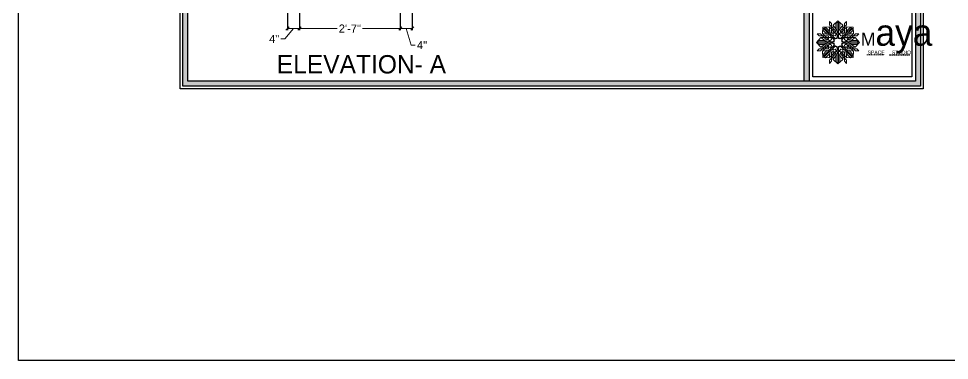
# Model space of a CAD drawing. Header units: millimetres. Extents: x 56222 to 3066687, y -650199 to -121287.
# Drawn here: x 148903 to 149193.8, y -183638 to -183531.1 of the extents above; entities that cross this region are included whole.
import ezdxf

# ---------------------------------------------------------------- set-up
doc = ezdxf.new("R2010")
doc.units = ezdxf.units.MM
doc.header["$MEASUREMENT"] = 0
doc.header["$PDMODE"] = 35
doc.linetypes.add('DASHEDX2', pattern=[1.5, 1, -0.5])
doc.layers.get('Defpoints').update_dxf_attribs({"color": 220})
for name, color, linetype, lineweight in [('dim05', 1, 'Continuous', 13), ('Dimension', 10, 'DASHEDX2', 20), ('NAME PLATE', 7, 'Continuous', 25), ('sec. mark', 5, 'Continuous', 25), ('wall', 7, 'Continuous', 30), ('XX~SLAB ( BEAM )~ ( DIM )', 7, 'Continuous', 9)]:
    doc.layers.add(name, color=color, linetype=linetype, lineweight=lineweight)
doc.styles.add('Arial', font='arial.ttf')
doc.styles.add('DATE', font='swissc.ttf', dxfattribs={"height": 6.75})
doc.styles.get("Standard").update_dxf_attribs({"font": 'arial.ttf', "height": 6})
doc.dimstyles.new('ISO-25', dxfattribs={"dimtxt": 2.5, "dimasz": 1, "dimexe": 0.5, "dimexo": 1, "dimtad": 0, "dimdec": 1, "dimlunit": 4, "dimtxsty": 'Standard', "dimblk": 'OBLIQUE', "dimcen": 2.5, "dimclrd": 1, "dimclre": 1, "dimclrt": 5, "dimadec": 0, "dimazin": 0, "dimtfac": 1, "dimtdec": 1, "dimtmove": 0, "dimatfit": 3, "dimfxl": 1, "dimlwd": -1, "dimarcsym": 0})

# ---------------------------------------------------------------- blocks, each defined once
blk = doc.blocks.new('FSFSF')
at = {"color": 42, "lineweight": 5, "true_color": 0xe0ac11}
for p, q in [((28600.03, 143.51), (28600.03, 140.16)), ((28602.15, 141.41), (28600.03, 143.51)), ((28606.47, 133.76), (28600.03, 140.16)), ((28602.15, 141.41), (28602.15, 131.95)), ((28603.86, 139.69), (28608.58, 144.08)), ((28603.86, 126.58), (28603.86, 139.69)), ((28603.86, 139.69), (28608.58, 133.02)), ((28607.9, 142.22), (28606.58, 142.22)), ((28606.58, 142.22), (28606.58, 135.84)), ((28607.9, 142.22), (28608.58, 142.85)), ((28607.9, 142.22), (28607.9, 126.58)), ((28613.31, 139.69), (28608.58, 144.08)), ((28609.27, 142.22), (28608.59, 142.85)), ((28613.31, 139.69), (28608.59, 133.02)), ((28609.27, 142.22), (28609.27, 126.58)), ((28609.27, 142.22), (28610.59, 142.22)), ((28610.59, 142.22), (28610.59, 135.84)), ((28610.7, 133.76), (28617.14, 140.16)), ((28613.31, 126.58), (28613.31, 139.69)), ((28615.02, 141.41), (28617.14, 143.51)), ((28615.02, 141.41), (28615.02, 131.95)), ((28617.14, 143.51), (28617.14, 140.16)), ((28587.73, 131.22), (28591.08, 131.22)), ((28589.84, 129.1), (28587.73, 131.22)), ((28597.49, 124.78), (28591.08, 131.22)), ((28593.19, 131.45), (28593.54, 137.71)), ((28593.19, 131.45), (28601.69, 122.67)), ((28601.25, 130.22), (28593.19, 131.45)), ((28593.39, 135), (28594.56, 136.12)), ((28593.39, 135), (28597.6, 130.78)), ((28599.8, 138.06), (28593.54, 137.71)), ((28595.12, 136.69), (28594.53, 136.69)), ((28594.56, 136.12), (28594.56, 136.71)), ((28605.17, 124.98), (28594.56, 136.12)), ((28596.24, 137.86), (28595.12, 136.69)), ((28606.27, 126.08), (28595.12, 136.69)), ((28596.24, 137.86), (28600.47, 133.65)), ((28601.03, 130), (28599.8, 138.06)), ((28599.8, 138.05), (28608.58, 129.56)), ((28605.86, 129.18), (28601.03, 130)), ((28602.07, 125.39), (28601.25, 130.22)), ((28604.75, 131.95), (28602.15, 131.95)), ((28606.47, 133.76), (28604.75, 131.95)), ((28605.86, 129.18), (28608.58, 133.02)), ((28617.37, 138.05), (28608.59, 129.56)), ((28611.31, 129.18), (28608.59, 133.02)), ((28610.7, 133.76), (28612.42, 131.95)), ((28610.9, 126.08), (28622.05, 136.69)), ((28611.31, 129.18), (28616.14, 130)), ((28612.02, 124.98), (28622.62, 136.12)), ((28612.42, 131.95), (28615.02, 131.95)), ((28615.12, 125.39), (28615.94, 130.22)), ((28623.99, 131.45), (28615.5, 122.67)), ((28615.94, 130.22), (28624, 131.45)), ((28616.14, 130), (28617.37, 138.06)), ((28620.93, 137.86), (28616.7, 133.65)), ((28617.37, 138.06), (28623.63, 137.71)), ((28623.8, 135), (28619.59, 130.78)), ((28619.7, 124.78), (28626.1, 131.22)), ((28620.93, 137.86), (28622.05, 136.69)), ((28622.05, 136.69), (28622.64, 136.69)), ((28622.62, 136.12), (28622.62, 136.71)), ((28623.8, 135), (28622.62, 136.12)), ((28624, 131.45), (28623.65, 137.71)), ((28629.45, 131.22), (28626.1, 131.22)), ((28627.34, 129.1), (28629.45, 131.22)), ((28591.56, 127.39), (28587.17, 122.66)), ((28591.56, 117.94), (28587.17, 122.66)), ((28589.03, 123.35), (28588.4, 122.67)), ((28589.03, 121.98), (28588.4, 122.65)), ((28589.03, 123.35), (28589.03, 124.67)), ((28589.03, 124.67), (28595.4, 124.67)), ((28589.03, 123.35), (28604.66, 123.35)), ((28589.03, 121.98), (28604.66, 121.98)), ((28589.03, 121.98), (28589.03, 120.66)), ((28589.03, 120.66), (28595.4, 120.66)), ((28589.84, 129.1), (28599.29, 129.1)), ((28597.49, 120.54), (28591.08, 114.11)), ((28604.66, 127.39), (28591.56, 127.39)), ((28591.56, 127.39), (28598.23, 122.67)), ((28591.56, 117.94), (28598.23, 122.65)), ((28593.19, 113.88), (28601.69, 122.65)), ((28597.49, 124.78), (28599.29, 126.5)), ((28597.49, 120.54), (28599.29, 118.83)), ((28602.07, 125.39), (28598.23, 122.67)), ((28602.07, 119.94), (28598.23, 122.65)), ((28599.29, 126.5), (28599.29, 129.1)), ((28602.33, 123.35), (28601.69, 122.67)), ((28602.33, 121.98), (28601.69, 122.65)), ((28602.33, 123.35), (28602.97, 122.67)), ((28602.33, 121.98), (28602.97, 122.65)), ((28605.17, 124.98), (28602.97, 122.67)), ((28605.17, 120.35), (28602.97, 122.65)), ((28603.68, 126.54), (28603.68, 127.39)), ((28604.66, 126.54), (28603.68, 126.54)), ((28604.71, 127.57), (28603.86, 127.57)), ((28607.9, 126.58), (28603.86, 126.58)), ((28604.66, 123.35), (28604.66, 127.39)), ((28604.66, 121.98), (28604.66, 117.94)), ((28604.7, 126.58), (28604.71, 127.57)), ((28606.27, 126.08), (28608.58, 128.27)), ((28607.9, 128.92), (28608.58, 129.56)), ((28607.9, 128.92), (28608.58, 128.27)), ((28609.27, 128.92), (28608.59, 129.56)), ((28609.27, 128.92), (28608.59, 128.27)), ((28610.9, 126.08), (28608.59, 128.27)), ((28609.27, 126.58), (28613.31, 126.58)), ((28612.02, 124.98), (28614.21, 122.67)), ((28612.02, 120.35), (28614.21, 122.65)), ((28612.46, 126.58), (28612.46, 127.57)), ((28612.46, 127.57), (28613.31, 127.57)), ((28612.52, 123.35), (28612.52, 127.39)), ((28612.52, 127.39), (28625.63, 127.39)), ((28612.52, 126.54), (28613.51, 126.54)), ((28628.16, 123.35), (28612.52, 123.35)), ((28612.52, 121.98), (28612.52, 117.94)), ((28628.16, 121.98), (28612.52, 121.98)), ((28613.51, 126.54), (28613.51, 127.39)), ((28614.85, 123.35), (28614.21, 122.67)), ((28614.85, 121.98), (28614.21, 122.65)), ((28614.85, 123.35), (28615.5, 122.67)), ((28614.85, 121.98), (28615.5, 122.65)), ((28615.12, 125.39), (28618.96, 122.67)), ((28615.12, 119.94), (28618.96, 122.65)), ((28623.99, 113.88), (28615.5, 122.65)), ((28627.34, 129.1), (28617.89, 129.1)), ((28617.89, 126.5), (28617.89, 129.1)), ((28619.7, 124.78), (28617.89, 126.5)), ((28619.7, 120.54), (28617.89, 118.83)), ((28625.63, 127.39), (28618.96, 122.67)), ((28625.63, 117.94), (28618.96, 122.65)), ((28619.7, 120.54), (28626.1, 114.11)), ((28628.16, 124.67), (28621.78, 124.67)), ((28628.16, 120.66), (28621.78, 120.66)), ((28625.63, 127.39), (28630.02, 122.66)), ((28625.63, 117.94), (28630.02, 122.66)), ((28628.16, 123.35), (28628.16, 124.67)), ((28628.16, 123.35), (28628.78, 122.67)), ((28628.16, 121.98), (28628.78, 122.65)), ((28628.16, 121.98), (28628.16, 120.66)), ((28589.84, 116.23), (28587.73, 114.11)), ((28587.73, 114.11), (28591.08, 114.11)), ((28589.84, 116.23), (28599.29, 116.23)), ((28604.66, 117.94), (28591.56, 117.94)), ((28601.25, 115.1), (28593.19, 113.87)), ((28593.19, 113.87), (28593.54, 107.62)), ((28593.39, 110.32), (28597.6, 114.55)), ((28605.17, 120.35), (28594.56, 109.2)), ((28606.27, 119.15), (28595.12, 108.54)), ((28596.24, 107.37), (28600.47, 111.58)), ((28599.29, 118.83), (28599.29, 116.23)), ((28599.8, 107.17), (28608.58, 115.67)), ((28601.03, 115.23), (28599.8, 107.17)), ((28606.47, 111.47), (28600.03, 105.07)), ((28605.86, 116.05), (28601.03, 115.23)), ((28602.07, 119.94), (28601.25, 115.1)), ((28602.15, 103.82), (28602.15, 113.27)), ((28604.75, 113.27), (28602.15, 113.27)), ((28604.66, 118.78), (28603.68, 118.78)), ((28603.68, 118.78), (28603.68, 117.94)), ((28607.9, 118.65), (28603.86, 118.65)), ((28603.86, 118.65), (28603.86, 105.54)), ((28604.71, 117.66), (28603.86, 117.66)), ((28603.86, 105.54), (28608.58, 112.21)), ((28604.7, 118.65), (28604.71, 117.66)), ((28606.47, 111.47), (28604.75, 113.27)), ((28605.86, 116.05), (28608.58, 112.21)), ((28606.27, 119.15), (28608.58, 116.96)), ((28607.9, 103.01), (28607.9, 118.65)), ((28607.9, 116.31), (28608.58, 116.96)), ((28607.9, 116.31), (28608.58, 115.67)), ((28610.9, 119.15), (28608.59, 116.96)), ((28609.27, 116.31), (28608.59, 116.96)), ((28609.27, 116.31), (28608.59, 115.67)), ((28611.31, 116.05), (28608.59, 112.21)), ((28617.37, 107.17), (28608.59, 115.67)), ((28613.31, 105.54), (28608.59, 112.21)), ((28609.27, 118.65), (28613.31, 118.65)), ((28609.27, 103.01), (28609.27, 118.65)), ((28610.7, 111.47), (28612.42, 113.27)), ((28610.7, 111.47), (28617.14, 105.07)), ((28610.9, 119.15), (28622.05, 108.54)), ((28611.31, 116.05), (28616.14, 115.23)), ((28612.02, 120.35), (28622.62, 109.2)), ((28612.42, 113.27), (28615.02, 113.27)), ((28612.46, 118.65), (28612.46, 117.66)), ((28612.46, 117.66), (28613.31, 117.66)), ((28612.52, 118.78), (28613.51, 118.78)), ((28612.52, 117.94), (28625.63, 117.94)), ((28613.31, 118.65), (28613.31, 105.54)), ((28613.51, 118.78), (28613.51, 117.94)), ((28615.02, 103.82), (28615.02, 113.27)), ((28615.12, 119.94), (28615.94, 115.1)), ((28615.94, 115.1), (28624, 113.87)), ((28616.14, 115.23), (28617.37, 107.17)), ((28620.93, 107.37), (28616.7, 111.58)), ((28617.89, 118.83), (28617.89, 116.23)), ((28627.34, 116.23), (28617.89, 116.23)), ((28623.8, 110.32), (28619.59, 114.55)), ((28624, 113.87), (28623.65, 107.62)), ((28629.45, 114.11), (28626.1, 114.11)), ((28627.34, 116.23), (28629.45, 114.11)), ((28593.39, 110.32), (28594.56, 109.2)), ((28599.8, 107.17), (28593.54, 107.52)), ((28595.12, 108.54), (28594.53, 108.54)), ((28594.56, 109.2), (28594.56, 108.61)), ((28596.24, 107.37), (28595.12, 108.54)), ((28600.03, 101.71), (28600.03, 105.07)), ((28602.15, 103.82), (28600.03, 101.71)), ((28603.86, 105.54), (28608.58, 101.15)), ((28606.58, 103.01), (28606.58, 109.38)), ((28607.9, 103.01), (28606.58, 103.01)), ((28607.9, 103.01), (28608.58, 102.38)), ((28613.31, 105.54), (28608.58, 101.15)), ((28609.27, 103.01), (28608.59, 102.38)), ((28609.27, 103.01), (28610.59, 103.01)), ((28610.59, 103.01), (28610.59, 109.38)), ((28615.02, 103.82), (28617.14, 101.71)), ((28617.14, 101.71), (28617.14, 105.07)), ((28617.37, 107.17), (28623.63, 107.52)), ((28620.93, 107.37), (28622.05, 108.54)), ((28622.05, 108.54), (28622.64, 108.54)), ((28623.8, 110.32), (28622.62, 109.2)), ((28622.62, 109.2), (28622.62, 108.61))]:
    blk.add_line(p, q, dxfattribs=at)
blk = doc.blocks.new('hgwg')
at = {"layer": 'Dimension', "true_color": 0xd39e00}
h = blk.add_hatch(color=42, dxfattribs=at)
h.dxf.hatch_style = 1
h.paths.add_polyline_path([(27505.71, 45.05), (27494.27, 45.05), (27494.27, 44.9), (27505.71, 44.9)])
h = blk.add_hatch(color=42, dxfattribs=at)
h.dxf.hatch_style = 1
h.paths.add_polyline_path([(27523.3, 44.9), (27509.68, 44.9), (27509.68, 44.75), (27523.3, 44.75)])
at = {"layer": 'Dimension', "color": 42, "true_color": 0xd39e00}
for p, q in [((27494.27, 45.05), (27505.71, 45.05)), ((27494.27, 44.9), (27494.27, 45.05)), ((27494.27, 44.9), (27505.71, 44.9)), ((27505.71, 45.05), (27505.71, 44.9)), ((27509.68, 44.9), (27523.3, 44.9)), ((27509.68, 44.9), (27509.68, 44.75)), ((27509.68, 44.75), (27523.3, 44.75)), ((27523.3, 44.75), (27523.3, 44.9))]:
    blk.add_line(p, q, dxfattribs=at)
at = {"layer": 'Dimension', "color": 42, "true_color": 0xd39e00, "attachment_point": 1}
for s, width, insert, char_height in [('{\\fCinzel|b0|i0|c0|p2;\\H1.5x;M\\fAmsterdam One|b0|i0|c0|p2;\\H2x;aya}', 85.3277, (27490.17, 69.17), 6), ('{\\fCinzel|b0|i0|c0|p2;SPACE     STUDIO}', 66.129, (27494.83, 47.86), 2.5)]:
    blk.add_mtext_dynamic_manual_height_columns(s, width=width, gutter_width=30, heights=[0], dxfattribs=dict(at, insert=insert, char_height=char_height))
blk = doc.blocks.new('_Oblique')
at = {"layer": 'wall', "color": 0, "lineweight": -2}
blk.add_line((-0.5, -0.5), (0.5, 0.5), dxfattribs=at)
blk = doc.blocks.new('*D917')
at = {"layer": 'Defpoints', "color": 0, "lineweight": 25, "transparency": 16777216}
for p in [(148987.02, -183527.41), (148990.77, -183527.41), (148990.77, -183534.22)]:
    blk.add_point(p, dxfattribs=at)
at = {"layer": 'dim05', "color": 1, "linetype": 'Continuous', "lineweight": -2, "transparency": 16777216}
for p, q in [((148987.02, -183528.41), (148987.02, -183534.72)), ((148990.77, -183528.41), (148990.77, -183534.72))]:
    blk.add_line(p, q, dxfattribs=at)
at = {"layer": 'dim05', "color": 1, "linetype": 'Continuous', "transparency": 16777216}
for p, q in [((148988.89, -183534.22), (148986.24, -183537.48)), ((148987.02, -183534.22), (148990.77, -183534.22)), ((148986.24, -183537.48), (148984.99, -183537.48))]:
    blk.add_line(p, q, dxfattribs=at)
at = {"layer": 'dim05', "color": 1, "transparency": 16777216, "rotation": 180}
blk.add_blockref('_Oblique', (148987.02, -183534.22), dxfattribs=at)
at = {"layer": 'dim05', "color": 1, "transparency": 16777216}
blk.add_blockref('_Oblique', (148990.77, -183534.22), dxfattribs=at)
at = {"layer": 'dim05', "color": 5, "lineweight": 25, "transparency": 16777216, "insert": (148982.88, -183537.48), "char_height": 2.5, "attachment_point": 5, "style": 'Arial'}
blk.add_mtext('4"', dxfattribs=at)
blk = doc.blocks.new('*D918')
at = {"layer": 'Defpoints', "color": 0, "lineweight": 25, "transparency": 16777216}
for p in [(148990.77, -183527.41), (149022.27, -183527.41), (149022.27, -183534.22)]:
    blk.add_point(p, dxfattribs=at)
at = {"layer": 'dim05', "color": 1, "linetype": 'Continuous', "lineweight": -2, "transparency": 16777216}
for p, q in [((148990.77, -183528.41), (148990.77, -183534.72)), ((149022.27, -183528.41), (149022.27, -183534.72))]:
    blk.add_line(p, q, dxfattribs=at)
at = {"layer": 'dim05', "color": 1, "linetype": 'Continuous', "transparency": 16777216}
for p, q in [((148990.77, -183534.22), (149002.55, -183534.22)), ((149022.27, -183534.22), (149010.49, -183534.22))]:
    blk.add_line(p, q, dxfattribs=at)
at = {"layer": 'dim05', "color": 1, "transparency": 16777216, "rotation": 180}
blk.add_blockref('_Oblique', (148990.77, -183534.22), dxfattribs=at)
at = {"layer": 'dim05', "color": 1, "transparency": 16777216}
blk.add_blockref('_Oblique', (149022.27, -183534.22), dxfattribs=at)
at = {"layer": 'dim05', "color": 5, "lineweight": 25, "transparency": 16777216, "insert": (149006.52, -183534.22), "char_height": 2.5, "attachment_point": 5, "style": 'Arial'}
blk.add_mtext('2\'-7"', dxfattribs=at)
blk = doc.blocks.new('*D919')
at = {"layer": 'Defpoints', "color": 0, "lineweight": 25, "transparency": 16777216}
for p in [(149022.27, -183527.41), (149026.02, -183527.41), (149026.02, -183534.22)]:
    blk.add_point(p, dxfattribs=at)
at = {"layer": 'dim05', "color": 1, "linetype": 'Continuous', "lineweight": -2, "transparency": 16777216}
for p, q in [((149022.27, -183528.41), (149022.27, -183534.72)), ((149026.02, -183528.41), (149026.02, -183534.72))]:
    blk.add_line(p, q, dxfattribs=at)
at = {"layer": 'dim05', "color": 1, "linetype": 'Continuous', "transparency": 16777216}
for p, q in [((149022.27, -183534.22), (149026.02, -183534.22)), ((149024.14, -183534.22), (149025.7, -183539.41)), ((149025.7, -183539.41), (149026.95, -183539.41))]:
    blk.add_line(p, q, dxfattribs=at)
at = {"layer": 'dim05', "color": 1, "transparency": 16777216, "rotation": 180}
blk.add_blockref('_Oblique', (149022.27, -183534.22), dxfattribs=at)
at = {"layer": 'dim05', "color": 1, "transparency": 16777216}
blk.add_blockref('_Oblique', (149026.02, -183534.22), dxfattribs=at)
at = {"layer": 'dim05', "color": 5, "lineweight": 25, "transparency": 16777216, "insert": (149029.06, -183539.41), "char_height": 2.5, "attachment_point": 5, "style": 'Arial'}
blk.add_mtext('4"', dxfattribs=at)

msp = doc.modelspace()

# ---------------------------------------------------------------- hatches: boundary and pattern name
at = {"layer": 'NAME PLATE', "true_color": 0xd39e00}
h = msp.add_hatch(color=42, dxfattribs=at)
h.paths.add_polyline_path([(148954.328, -183552.27), (149184.808, -183552.27), (149184.808, -183390.041), (148954.328, -183390.041)])
h.paths.add_polyline_path([(148955.946, -183550.652), (149183.19, -183550.652), (149183.19, -183391.658), (148955.946, -183391.658)], flags=16)
msp.add_hatch(color=42, dxfattribs=at).paths.add_polyline_path([(149148.413, -183550.652), (149150.031, -183550.652), (149150.031, -183390.041), (149148.413, -183390.041)])

# ---------------------------------------------------------------- linework, layer by layer
at = {"layer": 'NAME PLATE', "color": 42, "true_color": 0xd39e00, "elevation": -0.5}
for points in [[(148953.519, -183389.232), (149185.617, -183389.232), (149185.617, -183553.078), (148953.519, -183553.078)], [(148954.328, -183390.041), (149184.808, -183390.041), (149184.808, -183552.27), (148954.328, -183552.27)], [(149148.413, -183550.652), (149148.413, -183390.041), (149150.031, -183390.041), (149150.031, -183550.652)], [(148955.946, -183391.658), (149183.19, -183391.658), (149183.19, -183550.652), (148955.946, -183550.652)], [(149151.126, -183549.321), (149151.126, -183392.989), (149182.095, -183392.989), (149182.095, -183549.321)]]:
    msp.add_lwpolyline(points, close=True, dxfattribs=at)
at = {"layer": 'XX~SLAB ( BEAM )~ ( DIM )', "color": 85, "lineweight": 30, "true_color": 0x58ba48}
msp.add_lwpolyline([(148903.026, -183116.581), (149991.584, -183116.581), (149991.584, -183637.979), (148903.026, -183637.979)], close=True, dxfattribs=at)

# ---------------------------------------------------------------- block references
at = {"layer": 'NAME PLATE', "color": 42, "true_color": 0xd39e00}
for name, p, xscale, yscale, zscale in [('FSFSF', (140178.543, -183577.066, -0.5), 0.3139083412025472, 0.3139083412025472, 0.3139083412025472), ('hgwg', (136572.913, -183563.051, -0.5), 0.4580993895301417, 0.4580993895301417, 0.4580993895301417)]:
    msp.add_blockref(name, p, dxfattribs=dict(at, xscale=xscale, yscale=yscale, zscale=zscale))

# ---------------------------------------------------------------- texts
at = {"layer": 'sec. mark', "lineweight": 20, "insert": (148980.019, -183542.534, -0.5), "char_height": 5.74001, "attachment_point": 1, "style": 'DATE'}
msp.add_mtext_dynamic_manual_height_columns('\\pxqc;{\\fCentury Gothic|b0|i0|c0|p34;\\C5;ELEVATION- A}', width=60.21435, gutter_width=1, heights=[0], dxfattribs=at)

# ---------------------------------------------------------------- dimensions: what is measured, and where the dimension line sits
at = {"layer": 'dim05', "color": 27, "lineweight": 25, "true_color": 0x7d5120}
dim = msp.add_linear_dim(base=(148990.77, -183534.225, -0.5), p1=(148987.018, -183527.411, -0.5), p2=(148990.77, -183527.411, -0.5), dimstyle='ISO-25', override={"dimdec": 0, "dimtxsty": 'Arial', "dimtmove": 1}, dxfattribs=at)
dim.commit()
dim.dimension.update_dxf_attribs({"geometry": '*D917', "text_midpoint": (148984.362, -183537.478, -0.5), "dimtype": 160})
for base, p1, p2, picture, middle in [((149022.266, -183534.225, -0.5), (148990.77, -183527.411, -0.5), (149022.266, -183527.411, -0.5), '*D918', (149006.518, -183534.225, -0.5)), ((149026.018, -183534.225, -0.5), (149022.266, -183527.411, -0.5), (149026.018, -183527.411, -0.5), '*D919', (149027.573, -183539.412, -0.5))]:
    dim = msp.add_linear_dim(base=base, p1=p1, p2=p2, dimstyle='ISO-25', override={"dimdec": 0, "dimtxsty": 'Arial', "dimtmove": 1}, dxfattribs=at)
    dim.commit()
    dim.dimension.update_dxf_attribs({"geometry": picture, "text_midpoint": middle})

doc.saveas('drawing.dxf')
